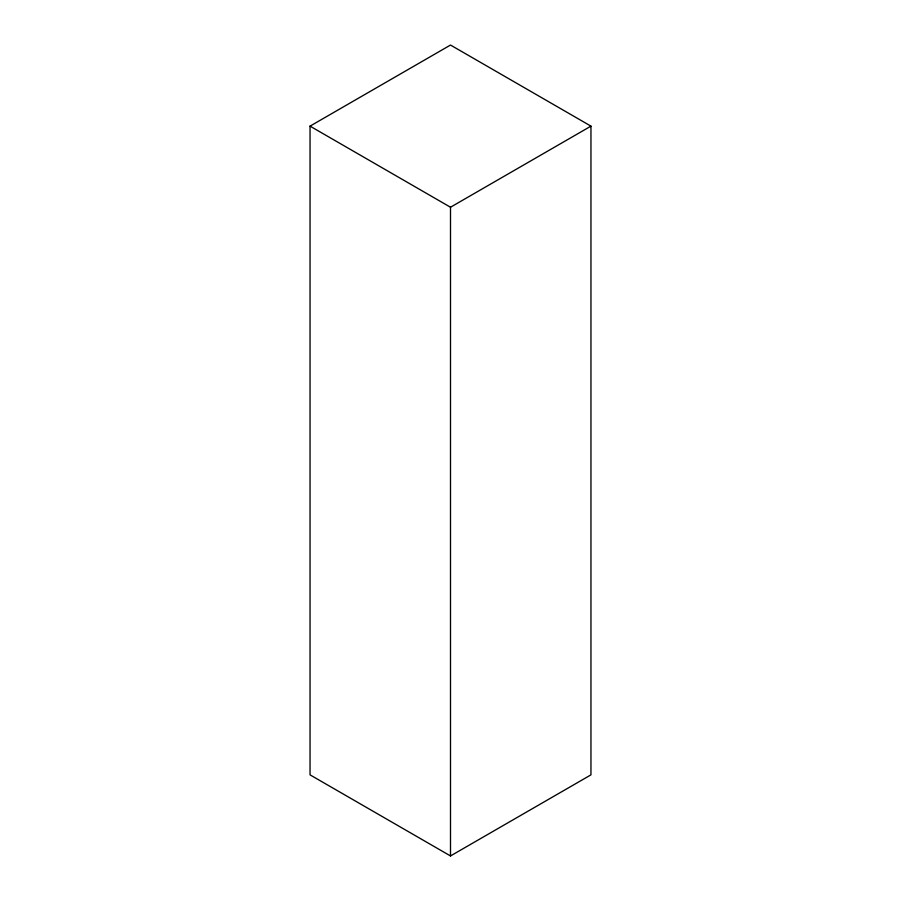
<?xml version="1.0" encoding="UTF-8"?>
<svg xmlns="http://www.w3.org/2000/svg" width="901" height="901" viewBox="0 0 901 901"><rect width="100%" height="100%" fill="white"/><g stroke="black" fill="none" stroke-linecap="round" stroke-linejoin="round"><path stroke-width="1.35" d="M310.045 126.14L450.5 45.05L590.955 126.14L590.955 774.86L450.5 855.95L310.045 774.86L310.045 126.14L450.5 207.23L590.955 126.14M450.5 207.23L450.5 855.95"/></g></svg>
